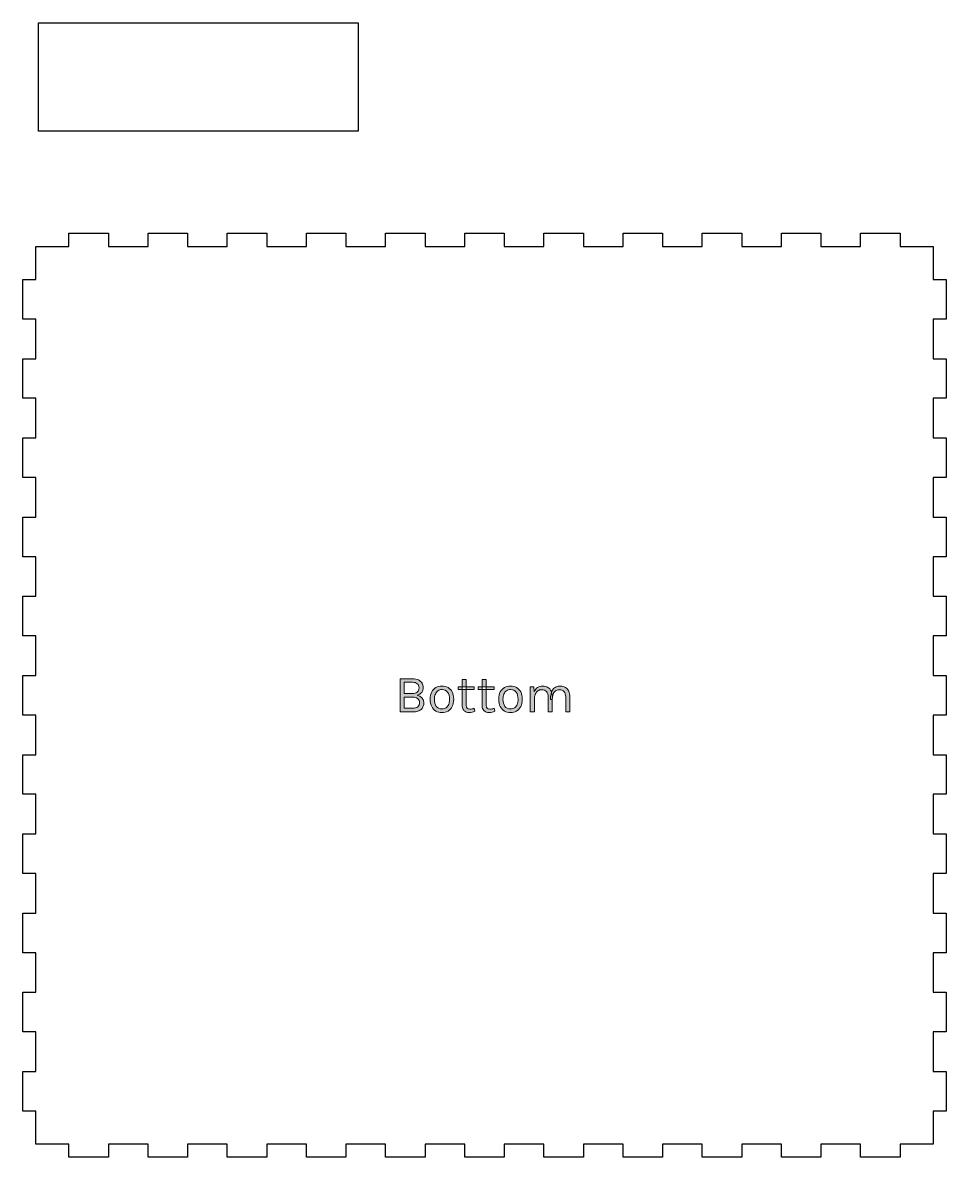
# Model space of a CAD drawing. Header units: centimetres. Extents: x -7.9 to 49.8, y -15.5 to 41.6.
# Drawn here: x 28.34 to 49.34, y 15.4 to 41.18 of the extents above; entities that cross this region are included whole.
import ezdxf

# ---------------------------------------------------------------- set-up
doc = ezdxf.new("R2010")
doc.units = ezdxf.units.CM
doc.header["$MEASUREMENT"] = 0
doc.layers.add('Layer 1', color=7, linetype='Continuous', lineweight=0)

# ---------------------------------------------------------------- blocks, each defined once
blk = doc.blocks.new('Block_10')
at = {"layer": 'Layer 1', "true_color": 0x000000, "transparency": 33554687}
h = blk.add_hatch(color=18, dxfattribs=at)
h.dxf.hatch_style = 2
edge = h.paths.add_edge_path()
edge.add_spline(control_points=[(39.972, 25.52), (39.972, 25.52), (39.878, 25.52), (39.878, 25.52), (39.878, 25.52), (39.878, 26.093), (39.878, 26.093), (39.878, 26.093), (39.959, 26.093), (39.959, 26.093), (39.959, 26.093), (39.97, 25.978), (39.97, 25.978), (39.988, 26.02), (40.013, 26.052), (40.046, 26.074), (40.078, 26.097), (40.117, 26.108), (40.163, 26.108), (40.163, 26.108), (40.163, 26.108), (40.163, 26.108), (40.208, 26.108), (40.247, 26.098), (40.279, 26.078), (40.311, 26.057), (40.336, 26.028), (40.353, 25.991), (40.37, 25.953), (40.379, 25.909), (40.379, 25.857), (40.379, 25.857), (40.379, 25.857), (40.379, 25.857), (40.379, 25.857), (40.379, 25.52), (40.379, 25.52), (40.379, 25.52), (40.286, 25.52), (40.286, 25.52), (40.286, 25.52), (40.286, 25.857), (40.286, 25.857), (40.286, 25.912), (40.273, 25.954), (40.247, 25.982), (40.221, 26.011), (40.185, 26.025), (40.14, 26.025), (40.14, 26.025), (40.14, 26.025), (40.14, 26.025), (40.106, 26.025), (40.076, 26.016), (40.051, 25.997), (40.025, 25.978), (40.006, 25.951), (39.992, 25.916), (39.979, 25.881), (39.972, 25.839), (39.972, 25.791), (39.972, 25.791), (39.972, 25.791), (39.972, 25.791), (39.972, 25.791), (39.972, 25.52), (39.972, 25.52)], knot_values=[0, 0, 0, 0, 1, 1, 1, 2, 2, 2, 3, 3, 3, 4, 4, 4, 5, 5, 5, 6, 6, 6, 7, 7, 7, 8, 8, 8, 9, 9, 9, 10, 10, 10, 11, 11, 11, 12, 12, 12, 13, 13, 13, 14, 14, 14, 15, 15, 15, 16, 16, 16, 17, 17, 17, 18, 18, 18, 19, 19, 19, 20, 20, 20, 21, 21, 21, 22, 22, 22, 22], degree=3, periodic=0)
edge = h.paths.add_edge_path()
edge.add_spline(control_points=[(40.778, 25.52), (40.778, 25.52), (40.685, 25.52), (40.685, 25.52), (40.685, 25.52), (40.685, 25.857), (40.685, 25.857), (40.685, 25.912), (40.672, 25.954), (40.646, 25.982), (40.619, 26.011), (40.584, 26.025), (40.54, 26.025), (40.54, 26.025), (40.54, 26.025), (40.54, 26.025), (40.488, 26.025), (40.448, 26.005), (40.42, 25.965), (40.393, 25.925), (40.379, 25.869), (40.379, 25.798), (40.379, 25.798), (40.379, 25.798), (40.379, 25.798), (40.379, 25.798), (40.336, 25.798), (40.336, 25.798), (40.336, 25.85), (40.341, 25.895), (40.351, 25.934), (40.361, 25.973), (40.376, 26.005), (40.396, 26.031), (40.415, 26.057), (40.439, 26.076), (40.467, 26.089), (40.495, 26.101), (40.527, 26.108), (40.562, 26.108), (40.562, 26.108), (40.562, 26.108), (40.562, 26.108), (40.608, 26.108), (40.646, 26.098), (40.679, 26.078), (40.711, 26.057), (40.735, 26.028), (40.753, 25.991), (40.77, 25.953), (40.778, 25.909), (40.778, 25.857), (40.778, 25.857), (40.778, 25.857), (40.778, 25.857), (40.778, 25.857), (40.778, 25.52), (40.778, 25.52)], knot_values=[0, 0, 0, 0, 1, 1, 1, 2, 2, 2, 3, 3, 3, 4, 4, 4, 5, 5, 5, 6, 6, 6, 7, 7, 7, 8, 8, 8, 9, 9, 9, 10, 10, 10, 11, 11, 11, 12, 12, 12, 13, 13, 13, 14, 14, 14, 15, 15, 15, 16, 16, 16, 17, 17, 17, 18, 18, 18, 19, 19, 19, 19], degree=3, periodic=0)
edge = h.paths.add_edge_path()
edge.add_spline(control_points=[(39.428, 25.587), (39.428, 25.587), (39.428, 25.587), (39.428, 25.587), (39.465, 25.587), (39.497, 25.596), (39.523, 25.614), (39.549, 25.632), (39.568, 25.657), (39.582, 25.69), (39.595, 25.722), (39.602, 25.761), (39.602, 25.807), (39.602, 25.807), (39.602, 25.807), (39.602, 25.807), (39.602, 25.875), (39.588, 25.929), (39.559, 25.968), (39.531, 26.008), (39.489, 26.027), (39.433, 26.027), (39.433, 26.027), (39.433, 26.027), (39.433, 26.027), (39.395, 26.027), (39.363, 26.019), (39.338, 26.001), (39.312, 25.983), (39.292, 25.958), (39.279, 25.925), (39.265, 25.892), (39.259, 25.852), (39.259, 25.807), (39.259, 25.807), (39.259, 25.807), (39.259, 25.807), (39.259, 25.739), (39.273, 25.686), (39.302, 25.646), (39.33, 25.607), (39.372, 25.587), (39.428, 25.587)], knot_values=[0, 0, 0, 0, 1, 1, 1, 2, 2, 2, 3, 3, 3, 4, 4, 4, 5, 5, 5, 6, 6, 6, 7, 7, 7, 8, 8, 8, 9, 9, 9, 10, 10, 10, 11, 11, 11, 12, 12, 12, 13, 13, 13, 14, 14, 14, 14], degree=3, periodic=0)
edge = h.paths.add_edge_path()
edge.add_spline(control_points=[(39.43, 25.505), (39.43, 25.505), (39.43, 25.505), (39.43, 25.505), (39.379, 25.505), (39.333, 25.517), (39.293, 25.54), (39.252, 25.562), (39.221, 25.596), (39.197, 25.641), (39.174, 25.686), (39.163, 25.741), (39.163, 25.807), (39.163, 25.807), (39.163, 25.807), (39.163, 25.807), (39.163, 25.873), (39.174, 25.928), (39.197, 25.973), (39.221, 26.017), (39.252, 26.051), (39.293, 26.074), (39.333, 26.096), (39.379, 26.108), (39.43, 26.108), (39.43, 26.108), (39.43, 26.108), (39.43, 26.108), (39.481, 26.108), (39.527, 26.096), (39.567, 26.074), (39.608, 26.051), (39.639, 26.017), (39.662, 25.973), (39.685, 25.928), (39.697, 25.873), (39.697, 25.807), (39.697, 25.807), (39.697, 25.807), (39.697, 25.807), (39.697, 25.741), (39.685, 25.686), (39.662, 25.641), (39.639, 25.596), (39.608, 25.562), (39.567, 25.54), (39.527, 25.517), (39.481, 25.505), (39.43, 25.505)], knot_values=[0, 0, 0, 0, 1, 1, 1, 2, 2, 2, 3, 3, 3, 4, 4, 4, 5, 5, 5, 6, 6, 6, 7, 7, 7, 8, 8, 8, 9, 9, 9, 10, 10, 10, 11, 11, 11, 12, 12, 12, 13, 13, 13, 14, 14, 14, 15, 15, 15, 16, 16, 16, 16], degree=3, periodic=0)
edge = h.paths.add_edge_path()
edge.add_spline(control_points=[(39.057, 26.029), (39.057, 26.029), (38.691, 26.029), (38.691, 26.029), (38.691, 26.029), (38.691, 26.093), (38.691, 26.093), (38.691, 26.093), (39.057, 26.093), (39.057, 26.093), (39.057, 26.093), (39.057, 26.029), (39.057, 26.029)], knot_values=[0, 0, 0, 0, 1, 1, 1, 2, 2, 2, 3, 3, 3, 4, 4, 4, 4], degree=3, periodic=0)
edge = h.paths.add_edge_path()
edge.add_spline(control_points=[(38.948, 25.505), (38.948, 25.505), (38.948, 25.505), (38.948, 25.505), (38.917, 25.505), (38.889, 25.511), (38.864, 25.523), (38.839, 25.535), (38.819, 25.553), (38.805, 25.577), (38.791, 25.601), (38.783, 25.631), (38.783, 25.667), (38.783, 25.667), (38.783, 25.667), (38.783, 25.667), (38.783, 25.667), (38.783, 26.253), (38.783, 26.253), (38.783, 26.253), (38.876, 26.253), (38.876, 26.253), (38.876, 26.253), (38.876, 25.67), (38.876, 25.67), (38.876, 25.611), (38.903, 25.581), (38.959, 25.581), (38.959, 25.581), (38.959, 25.581), (38.959, 25.581), (38.975, 25.581), (38.991, 25.583), (39.006, 25.586), (39.022, 25.59), (39.039, 25.595), (39.058, 25.603), (39.058, 25.603), (39.058, 25.603), (39.058, 25.603), (39.058, 25.603), (39.071, 25.535), (39.071, 25.535), (39.051, 25.527), (39.031, 25.519), (39.011, 25.514), (38.99, 25.508), (38.969, 25.505), (38.948, 25.505)], knot_values=[0, 0, 0, 0, 1, 1, 1, 2, 2, 2, 3, 3, 3, 4, 4, 4, 5, 5, 5, 6, 6, 6, 7, 7, 7, 8, 8, 8, 9, 9, 9, 10, 10, 10, 11, 11, 11, 12, 12, 12, 13, 13, 13, 14, 14, 14, 15, 15, 15, 16, 16, 16, 16], degree=3, periodic=0)
edge = h.paths.add_edge_path()
edge.add_spline(control_points=[(38.606, 26.029), (38.606, 26.029), (38.24, 26.029), (38.24, 26.029), (38.24, 26.029), (38.24, 26.093), (38.24, 26.093), (38.24, 26.093), (38.606, 26.093), (38.606, 26.093), (38.606, 26.093), (38.606, 26.029), (38.606, 26.029)], knot_values=[0, 0, 0, 0, 1, 1, 1, 2, 2, 2, 3, 3, 3, 4, 4, 4, 4], degree=3, periodic=0)
edge = h.paths.add_edge_path()
edge.add_spline(control_points=[(38.497, 25.505), (38.497, 25.505), (38.497, 25.505), (38.497, 25.505), (38.465, 25.505), (38.437, 25.511), (38.413, 25.523), (38.388, 25.535), (38.368, 25.553), (38.354, 25.577), (38.339, 25.601), (38.332, 25.631), (38.332, 25.667), (38.332, 25.667), (38.332, 25.667), (38.332, 25.667), (38.332, 25.667), (38.332, 26.253), (38.332, 26.253), (38.332, 26.253), (38.425, 26.253), (38.425, 26.253), (38.425, 26.253), (38.425, 25.67), (38.425, 25.67), (38.425, 25.611), (38.452, 25.581), (38.507, 25.581), (38.507, 25.581), (38.507, 25.581), (38.507, 25.581), (38.524, 25.581), (38.54, 25.583), (38.555, 25.586), (38.571, 25.59), (38.588, 25.595), (38.607, 25.603), (38.607, 25.603), (38.607, 25.603), (38.607, 25.603), (38.607, 25.603), (38.62, 25.535), (38.62, 25.535), (38.6, 25.527), (38.58, 25.519), (38.559, 25.514), (38.539, 25.508), (38.518, 25.505), (38.497, 25.505)], knot_values=[0, 0, 0, 0, 1, 1, 1, 2, 2, 2, 3, 3, 3, 4, 4, 4, 5, 5, 5, 6, 6, 6, 7, 7, 7, 8, 8, 8, 9, 9, 9, 10, 10, 10, 11, 11, 11, 12, 12, 12, 13, 13, 13, 14, 14, 14, 15, 15, 15, 16, 16, 16, 16], degree=3, periodic=0)
edge = h.paths.add_edge_path()
edge.add_spline(control_points=[(37.87, 25.587), (37.87, 25.587), (37.87, 25.587), (37.87, 25.587), (37.907, 25.587), (37.938, 25.596), (37.964, 25.614), (37.99, 25.632), (38.01, 25.657), (38.024, 25.69), (38.037, 25.722), (38.044, 25.761), (38.044, 25.807), (38.044, 25.807), (38.044, 25.807), (38.044, 25.807), (38.044, 25.875), (38.029, 25.929), (38.001, 25.968), (37.973, 26.008), (37.93, 26.027), (37.874, 26.027), (37.874, 26.027), (37.874, 26.027), (37.874, 26.027), (37.837, 26.027), (37.805, 26.019), (37.779, 26.001), (37.754, 25.983), (37.734, 25.958), (37.721, 25.925), (37.707, 25.892), (37.7, 25.852), (37.7, 25.807), (37.7, 25.807), (37.7, 25.807), (37.7, 25.807), (37.7, 25.739), (37.715, 25.686), (37.743, 25.646), (37.772, 25.607), (37.814, 25.587), (37.87, 25.587)], knot_values=[0, 0, 0, 0, 1, 1, 1, 2, 2, 2, 3, 3, 3, 4, 4, 4, 5, 5, 5, 6, 6, 6, 7, 7, 7, 8, 8, 8, 9, 9, 9, 10, 10, 10, 11, 11, 11, 12, 12, 12, 13, 13, 13, 14, 14, 14, 14], degree=3, periodic=0)
edge = h.paths.add_edge_path()
edge.add_spline(control_points=[(37.872, 25.505), (37.872, 25.505), (37.872, 25.505), (37.872, 25.505), (37.82, 25.505), (37.775, 25.517), (37.734, 25.54), (37.694, 25.562), (37.662, 25.596), (37.639, 25.641), (37.616, 25.686), (37.604, 25.741), (37.604, 25.807), (37.604, 25.807), (37.604, 25.807), (37.604, 25.807), (37.604, 25.873), (37.616, 25.928), (37.639, 25.973), (37.662, 26.017), (37.694, 26.051), (37.734, 26.074), (37.775, 26.096), (37.82, 26.108), (37.872, 26.108), (37.872, 26.108), (37.872, 26.108), (37.872, 26.108), (37.923, 26.108), (37.969, 26.096), (38.009, 26.074), (38.049, 26.051), (38.081, 26.017), (38.104, 25.973), (38.127, 25.928), (38.138, 25.873), (38.138, 25.807), (38.138, 25.807), (38.138, 25.807), (38.138, 25.807), (38.138, 25.741), (38.127, 25.686), (38.104, 25.641), (38.081, 25.596), (38.049, 25.562), (38.009, 25.54), (37.969, 25.517), (37.923, 25.505), (37.872, 25.505)], knot_values=[0, 0, 0, 0, 1, 1, 1, 2, 2, 2, 3, 3, 3, 4, 4, 4, 5, 5, 5, 6, 6, 6, 7, 7, 7, 8, 8, 8, 9, 9, 9, 10, 10, 10, 11, 11, 11, 12, 12, 12, 13, 13, 13, 14, 14, 14, 15, 15, 15, 16, 16, 16, 16], degree=3, periodic=0)
edge = h.paths.add_edge_path()
edge.add_spline(control_points=[(37.198, 26.193), (37.198, 26.193), (37.012, 26.193), (37.012, 26.193), (37.012, 26.193), (37.012, 25.936), (37.012, 25.936), (37.012, 25.936), (37.197, 25.936), (37.197, 25.936), (37.244, 25.936), (37.281, 25.948), (37.309, 25.971), (37.337, 25.994), (37.351, 26.026), (37.351, 26.068), (37.351, 26.068), (37.351, 26.068), (37.351, 26.068), (37.351, 26.107), (37.337, 26.138), (37.31, 26.16), (37.283, 26.182), (37.246, 26.193), (37.198, 26.193), (37.198, 26.193), (37.198, 26.193), (37.198, 26.193)], knot_values=[0, 0, 0, 0, 1, 1, 1, 2, 2, 2, 3, 3, 3, 4, 4, 4, 5, 5, 5, 6, 6, 6, 7, 7, 7, 8, 8, 8, 9, 9, 9, 9], degree=3, periodic=0)
edge = h.paths.add_edge_path()
edge.add_spline(control_points=[(37.012, 25.856), (37.012, 25.856), (37.012, 25.601), (37.012, 25.601), (37.012, 25.601), (37.199, 25.601), (37.199, 25.601), (37.257, 25.601), (37.298, 25.613), (37.323, 25.637), (37.348, 25.661), (37.36, 25.692), (37.36, 25.73), (37.36, 25.73), (37.36, 25.73), (37.36, 25.73), (37.36, 25.768), (37.347, 25.798), (37.319, 25.821), (37.292, 25.844), (37.252, 25.856), (37.199, 25.856), (37.199, 25.856), (37.199, 25.856), (37.199, 25.856), (37.199, 25.856), (37.012, 25.856), (37.012, 25.856)], knot_values=[0, 0, 0, 0, 1, 1, 1, 2, 2, 2, 3, 3, 3, 4, 4, 4, 5, 5, 5, 6, 6, 6, 7, 7, 7, 8, 8, 8, 9, 9, 9, 9], degree=3, periodic=0)
edge = h.paths.add_edge_path()
edge.add_spline(control_points=[(37.201, 25.52), (37.201, 25.52), (36.919, 25.52), (36.919, 25.52), (36.919, 25.52), (36.919, 26.273), (36.919, 26.273), (36.919, 26.273), (37.201, 26.273), (37.201, 26.273), (37.256, 26.273), (37.302, 26.264), (37.338, 26.246), (37.374, 26.228), (37.402, 26.204), (37.42, 26.174), (37.438, 26.144), (37.447, 26.112), (37.447, 26.077), (37.447, 26.077), (37.447, 26.077), (37.447, 26.077), (37.447, 26.033), (37.435, 25.996), (37.411, 25.964), (37.387, 25.932), (37.351, 25.911), (37.304, 25.899), (37.304, 25.899), (37.304, 25.899), (37.304, 25.899), (37.335, 25.894), (37.362, 25.883), (37.385, 25.866), (37.409, 25.849), (37.427, 25.829), (37.44, 25.804), (37.453, 25.779), (37.46, 25.753), (37.46, 25.725), (37.46, 25.725), (37.46, 25.725), (37.46, 25.725), (37.46, 25.699), (37.456, 25.674), (37.447, 25.65), (37.438, 25.626), (37.424, 25.604), (37.404, 25.584), (37.384, 25.564), (37.357, 25.549), (37.324, 25.537), (37.291, 25.526), (37.25, 25.52), (37.201, 25.52), (37.201, 25.52), (37.201, 25.52), (37.201, 25.52)], knot_values=[0, 0, 0, 0, 1, 1, 1, 2, 2, 2, 3, 3, 3, 4, 4, 4, 5, 5, 5, 6, 6, 6, 7, 7, 7, 8, 8, 8, 9, 9, 9, 10, 10, 10, 11, 11, 11, 12, 12, 12, 13, 13, 13, 14, 14, 14, 15, 15, 15, 16, 16, 16, 17, 17, 17, 18, 18, 18, 19, 19, 19, 19], degree=3, periodic=0)
at = {"layer": 'Layer 1', "color": 1, "lineweight": 25, "true_color": 0xff0000}
blk.add_open_spline([(48.289, 36.397), (48.289, 36.397), (47.389, 36.397), (47.389, 36.397), (47.389, 36.397), (47.389, 36.097), (47.389, 36.097), (47.389, 36.097), (46.489, 36.097), (46.489, 36.097), (46.489, 36.097), (46.489, 36.397), (46.489, 36.397), (46.489, 36.397), (45.589, 36.397), (45.589, 36.397), (45.589, 36.397), (45.589, 36.097), (45.589, 36.097), (45.589, 36.097), (44.689, 36.097), (44.689, 36.097), (44.689, 36.097), (44.689, 36.397), (44.689, 36.397), (44.689, 36.397), (43.789, 36.397), (43.789, 36.397), (43.789, 36.397), (43.789, 36.097), (43.789, 36.097), (43.789, 36.097), (42.889, 36.097), (42.889, 36.097), (42.889, 36.097), (42.889, 36.397), (42.889, 36.397), (42.889, 36.397), (41.989, 36.397), (41.989, 36.397), (41.989, 36.397), (41.989, 36.097), (41.989, 36.097), (41.989, 36.097), (41.089, 36.097), (41.089, 36.097), (41.089, 36.097), (41.089, 36.397), (41.089, 36.397), (41.089, 36.397), (40.189, 36.397), (40.189, 36.397), (40.189, 36.397), (40.189, 36.097), (40.189, 36.097), (40.189, 36.097), (39.289, 36.097), (39.289, 36.097), (39.289, 36.097), (39.289, 36.397), (39.289, 36.397), (39.289, 36.397), (38.389, 36.397), (38.389, 36.397), (38.389, 36.397), (38.389, 36.097), (38.389, 36.097), (38.389, 36.097), (37.489, 36.097), (37.489, 36.097), (37.489, 36.097), (37.489, 36.397), (37.489, 36.397), (37.489, 36.397), (36.589, 36.397), (36.589, 36.397), (36.589, 36.397), (36.589, 36.097), (36.589, 36.097), (36.589, 36.097), (35.689, 36.097), (35.689, 36.097), (35.689, 36.097), (35.689, 36.397), (35.689, 36.397), (35.689, 36.397), (34.789, 36.397), (34.789, 36.397), (34.789, 36.397), (34.789, 36.097), (34.789, 36.097), (34.789, 36.097), (33.889, 36.097), (33.889, 36.097), (33.889, 36.097), (33.889, 36.397), (33.889, 36.397), (33.889, 36.397), (32.989, 36.397), (32.989, 36.397), (32.989, 36.397), (32.989, 36.097), (32.989, 36.097), (32.989, 36.097), (32.089, 36.097), (32.089, 36.097), (32.089, 36.097), (32.089, 36.397), (32.089, 36.397), (32.089, 36.397), (31.189, 36.397), (31.189, 36.397), (31.189, 36.397), (31.189, 36.097), (31.189, 36.097), (31.189, 36.097), (30.289, 36.097), (30.289, 36.097), (30.289, 36.097), (30.289, 36.397), (30.289, 36.397), (30.289, 36.397), (29.389, 36.397), (29.389, 36.397), (29.389, 36.397), (29.389, 36.097), (29.389, 36.097), (29.389, 36.097), (28.639, 36.097), (28.639, 36.097), (28.639, 36.097), (28.639, 35.347), (28.639, 35.347), (28.639, 35.347), (28.339, 35.347), (28.339, 35.347), (28.339, 35.347), (28.339, 34.447), (28.339, 34.447), (28.339, 34.447), (28.639, 34.447), (28.639, 34.447), (28.639, 34.447), (28.639, 33.547), (28.639, 33.547), (28.639, 33.547), (28.339, 33.547), (28.339, 33.547), (28.339, 33.547), (28.339, 32.647), (28.339, 32.647), (28.339, 32.647), (28.639, 32.647), (28.639, 32.647), (28.639, 32.647), (28.639, 31.747), (28.639, 31.747), (28.639, 31.747), (28.339, 31.747), (28.339, 31.747), (28.339, 31.747), (28.339, 30.847), (28.339, 30.847), (28.339, 30.847), (28.639, 30.847), (28.639, 30.847), (28.639, 30.847), (28.639, 29.947), (28.639, 29.947), (28.639, 29.947), (28.339, 29.947), (28.339, 29.947), (28.339, 29.947), (28.339, 29.047), (28.339, 29.047), (28.339, 29.047), (28.639, 29.047), (28.639, 29.047), (28.639, 29.047), (28.639, 28.147), (28.639, 28.147), (28.639, 28.147), (28.339, 28.147), (28.339, 28.147), (28.339, 28.147), (28.339, 27.247), (28.339, 27.247), (28.339, 27.247), (28.639, 27.247), (28.639, 27.247), (28.639, 27.247), (28.639, 26.347), (28.639, 26.347), (28.639, 26.347), (28.339, 26.347), (28.339, 26.347), (28.339, 26.347), (28.339, 25.447), (28.339, 25.447), (28.339, 25.447), (28.639, 25.447), (28.639, 25.447), (28.639, 25.447), (28.639, 24.547), (28.639, 24.547), (28.639, 24.547), (28.339, 24.547), (28.339, 24.547), (28.339, 24.547), (28.339, 23.647), (28.339, 23.647), (28.339, 23.647), (28.639, 23.647), (28.639, 23.647), (28.639, 23.647), (28.639, 22.747), (28.639, 22.747), (28.639, 22.747), (28.339, 22.747), (28.339, 22.747), (28.339, 22.747), (28.339, 21.847), (28.339, 21.847), (28.339, 21.847), (28.639, 21.847), (28.639, 21.847), (28.639, 21.847), (28.639, 20.947), (28.639, 20.947), (28.639, 20.947), (28.339, 20.947), (28.339, 20.947), (28.339, 20.947), (28.339, 20.047), (28.339, 20.047), (28.339, 20.047), (28.639, 20.047), (28.639, 20.047), (28.639, 20.047), (28.639, 19.147), (28.639, 19.147), (28.639, 19.147), (28.339, 19.147), (28.339, 19.147), (28.339, 19.147), (28.339, 18.247), (28.339, 18.247), (28.339, 18.247), (28.639, 18.247), (28.639, 18.247), (28.639, 18.247), (28.639, 17.347), (28.639, 17.347), (28.639, 17.347), (28.339, 17.347), (28.339, 17.347), (28.339, 17.347), (28.339, 16.447), (28.339, 16.447), (28.339, 16.447), (28.639, 16.447), (28.639, 16.447), (28.639, 16.447), (28.639, 15.697), (28.639, 15.697), (28.639, 15.697), (29.389, 15.697), (29.389, 15.697), (29.389, 15.697), (29.389, 15.397), (29.389, 15.397), (29.389, 15.397), (30.289, 15.397), (30.289, 15.397), (30.289, 15.397), (30.289, 15.697), (30.289, 15.697), (30.289, 15.697), (31.189, 15.697), (31.189, 15.697), (31.189, 15.697), (31.189, 15.397), (31.189, 15.397), (31.189, 15.397), (32.089, 15.397), (32.089, 15.397), (32.089, 15.397), (32.089, 15.697), (32.089, 15.697), (32.089, 15.697), (32.989, 15.697), (32.989, 15.697), (32.989, 15.697), (32.989, 15.397), (32.989, 15.397), (32.989, 15.397), (33.889, 15.397), (33.889, 15.397), (33.889, 15.397), (33.889, 15.697), (33.889, 15.697), (33.889, 15.697), (34.789, 15.697), (34.789, 15.697), (34.789, 15.697), (34.789, 15.397), (34.789, 15.397), (34.789, 15.397), (35.689, 15.397), (35.689, 15.397), (35.689, 15.397), (35.689, 15.697), (35.689, 15.697), (35.689, 15.697), (36.589, 15.697), (36.589, 15.697), (36.589, 15.697), (36.589, 15.397), (36.589, 15.397), (36.589, 15.397), (37.489, 15.397), (37.489, 15.397), (37.489, 15.397), (37.489, 15.697), (37.489, 15.697), (37.489, 15.697), (38.389, 15.697), (38.389, 15.697), (38.389, 15.697), (38.389, 15.397), (38.389, 15.397), (38.389, 15.397), (39.289, 15.397), (39.289, 15.397), (39.289, 15.397), (39.289, 15.697), (39.289, 15.697), (39.289, 15.697), (40.189, 15.697), (40.189, 15.697), (40.189, 15.697), (40.189, 15.397), (40.189, 15.397), (40.189, 15.397), (41.089, 15.397), (41.089, 15.397), (41.089, 15.397), (41.089, 15.697), (41.089, 15.697), (41.089, 15.697), (41.989, 15.697), (41.989, 15.697), (41.989, 15.697), (41.989, 15.397), (41.989, 15.397), (41.989, 15.397), (42.889, 15.397), (42.889, 15.397), (42.889, 15.397), (42.889, 15.697), (42.889, 15.697), (42.889, 15.697), (43.789, 15.697), (43.789, 15.697), (43.789, 15.697), (43.789, 15.397), (43.789, 15.397), (43.789, 15.397), (44.689, 15.397), (44.689, 15.397), (44.689, 15.397), (44.689, 15.697), (44.689, 15.697), (44.689, 15.697), (45.589, 15.697), (45.589, 15.697), (45.589, 15.697), (45.589, 15.397), (45.589, 15.397), (45.589, 15.397), (46.489, 15.397), (46.489, 15.397), (46.489, 15.397), (46.489, 15.697), (46.489, 15.697), (46.489, 15.697), (47.389, 15.697), (47.389, 15.697), (47.389, 15.697), (47.389, 15.397), (47.389, 15.397), (47.389, 15.397), (48.289, 15.397), (48.289, 15.397), (48.289, 15.397), (48.289, 15.697), (48.289, 15.697), (48.289, 15.697), (49.039, 15.697), (49.039, 15.697), (49.039, 15.697), (49.039, 16.447), (49.039, 16.447), (49.039, 16.447), (49.339, 16.447), (49.339, 16.447), (49.339, 16.447), (49.339, 17.347), (49.339, 17.347), (49.339, 17.347), (49.039, 17.347), (49.039, 17.347), (49.039, 17.347), (49.039, 18.247), (49.039, 18.247), (49.039, 18.247), (49.339, 18.247), (49.339, 18.247), (49.339, 18.247), (49.339, 19.147), (49.339, 19.147), (49.339, 19.147), (49.039, 19.147), (49.039, 19.147), (49.039, 19.147), (49.039, 20.047), (49.039, 20.047), (49.039, 20.047), (49.339, 20.047), (49.339, 20.047), (49.339, 20.047), (49.339, 20.947), (49.339, 20.947), (49.339, 20.947), (49.039, 20.947), (49.039, 20.947), (49.039, 20.947), (49.039, 21.847), (49.039, 21.847), (49.039, 21.847), (49.339, 21.847), (49.339, 21.847), (49.339, 21.847), (49.339, 22.747), (49.339, 22.747), (49.339, 22.747), (49.039, 22.747), (49.039, 22.747), (49.039, 22.747), (49.039, 23.647), (49.039, 23.647), (49.039, 23.647), (49.339, 23.647), (49.339, 23.647), (49.339, 23.647), (49.339, 24.547), (49.339, 24.547), (49.339, 24.547), (49.039, 24.547), (49.039, 24.547), (49.039, 24.547), (49.039, 25.447), (49.039, 25.447), (49.039, 25.447), (49.339, 25.447), (49.339, 25.447), (49.339, 25.447), (49.339, 26.347), (49.339, 26.347), (49.339, 26.347), (49.039, 26.347), (49.039, 26.347), (49.039, 26.347), (49.039, 27.247), (49.039, 27.247), (49.039, 27.247), (49.339, 27.247), (49.339, 27.247), (49.339, 27.247), (49.339, 28.147), (49.339, 28.147), (49.339, 28.147), (49.039, 28.147), (49.039, 28.147), (49.039, 28.147), (49.039, 29.047), (49.039, 29.047), (49.039, 29.047), (49.339, 29.047), (49.339, 29.047), (49.339, 29.047), (49.339, 29.947), (49.339, 29.947), (49.339, 29.947), (49.039, 29.947), (49.039, 29.947), (49.039, 29.947), (49.039, 30.847), (49.039, 30.847), (49.039, 30.847), (49.339, 30.847), (49.339, 30.847), (49.339, 30.847), (49.339, 31.747), (49.339, 31.747), (49.339, 31.747), (49.039, 31.747), (49.039, 31.747), (49.039, 31.747), (49.039, 32.647), (49.039, 32.647), (49.039, 32.647), (49.339, 32.647), (49.339, 32.647), (49.339, 32.647), (49.339, 33.547), (49.339, 33.547), (49.339, 33.547), (49.039, 33.547), (49.039, 33.547), (49.039, 33.547), (49.039, 34.447), (49.039, 34.447), (49.039, 34.447), (49.339, 34.447), (49.339, 34.447), (49.339, 34.447), (49.339, 35.347), (49.339, 35.347), (49.339, 35.347), (49.039, 35.347), (49.039, 35.347), (49.039, 35.347), (49.039, 36.097), (49.039, 36.097), (49.039, 36.097), (48.289, 36.097), (48.289, 36.097), (48.289, 36.097), (48.289, 36.397), (48.289, 36.397)], degree=3, knots=[0, 0, 0, 0, 1, 1, 1, 2, 2, 2, 3, 3, 3, 4, 4, 4, 5, 5, 5, 6, 6, 6, 7, 7, 7, 8, 8, 8, 9, 9, 9, 10, 10, 10, 11, 11, 11, 12, 12, 12, 13, 13, 13, 14, 14, 14, 15, 15, 15, 16, 16, 16, 17, 17, 17, 18, 18, 18, 19, 19, 19, 20, 20, 20, 21, 21, 21, 22, 22, 22, 23, 23, 23, 24, 24, 24, 25, 25, 25, 26, 26, 26, 27, 27, 27, 28, 28, 28, 29, 29, 29, 30, 30, 30, 31, 31, 31, 32, 32, 32, 33, 33, 33, 34, 34, 34, 35, 35, 35, 36, 36, 36, 37, 37, 37, 38, 38, 38, 39, 39, 39, 40, 40, 40, 41, 41, 41, 42, 42, 42, 43, 43, 43, 44, 44, 44, 45, 45, 45, 46, 46, 46, 47, 47, 47, 48, 48, 48, 49, 49, 49, 50, 50, 50, 51, 51, 51, 52, 52, 52, 53, 53, 53, 54, 54, 54, 55, 55, 55, 56, 56, 56, 57, 57, 57, 58, 58, 58, 59, 59, 59, 60, 60, 60, 61, 61, 61, 62, 62, 62, 63, 63, 63, 64, 64, 64, 65, 65, 65, 66, 66, 66, 67, 67, 67, 68, 68, 68, 69, 69, 69, 70, 70, 70, 71, 71, 71, 72, 72, 72, 73, 73, 73, 74, 74, 74, 75, 75, 75, 76, 76, 76, 77, 77, 77, 78, 78, 78, 79, 79, 79, 80, 80, 80, 81, 81, 81, 82, 82, 82, 83, 83, 83, 84, 84, 84, 85, 85, 85, 86, 86, 86, 87, 87, 87, 88, 88, 88, 89, 89, 89, 90, 90, 90, 91, 91, 91, 92, 92, 92, 93, 93, 93, 94, 94, 94, 95, 95, 95, 96, 96, 96, 97, 97, 97, 98, 98, 98, 99, 99, 99, 100, 100, 100, 101, 101, 101, 102, 102, 102, 103, 103, 103, 104, 104, 104, 105, 105, 105, 106, 106, 106, 107, 107, 107, 108, 108, 108, 109, 109, 109, 110, 110, 110, 111, 111, 111, 112, 112, 112, 113, 113, 113, 114, 114, 114, 115, 115, 115, 116, 116, 116, 117, 117, 117, 118, 118, 118, 119, 119, 119, 120, 120, 120, 121, 121, 121, 122, 122, 122, 123, 123, 123, 124, 124, 124, 125, 125, 125, 126, 126, 126, 127, 127, 127, 128, 128, 128, 129, 129, 129, 130, 130, 130, 131, 131, 131, 132, 132, 132, 133, 133, 133, 134, 134, 134, 135, 135, 135, 136, 136, 136, 137, 137, 137, 138, 138, 138, 139, 139, 139, 140, 140, 140, 141, 141, 141, 142, 142, 142, 143, 143, 143, 144, 144, 144, 145, 145, 145, 146, 146, 146, 147, 147, 147, 148, 148, 148, 149, 149, 149, 150, 150, 150, 151, 151, 151, 152, 152, 152, 153, 153, 153, 154, 154, 154, 155, 155, 155, 156, 156, 156, 157, 157, 157, 158, 158, 158, 159, 159, 159, 160, 160, 160, 161, 161, 161, 162, 162, 162, 163, 163, 163, 164, 164, 164, 165, 165, 165, 166, 166, 166, 167, 167, 167, 168, 168, 168, 169, 169, 169, 170, 170, 170, 171, 171, 171, 172, 172, 172, 173, 173, 173, 174, 174, 174, 175, 175, 175, 176, 176, 176, 177, 177, 177, 178, 178, 178, 179, 179, 179, 180, 180, 180, 180], dxfattribs=at)
at = {"layer": 'Layer 1'}
for points, knots in [([(37.201, 25.52), (37.201, 25.52), (36.919, 25.52), (36.919, 25.52), (36.919, 25.52), (36.919, 26.273), (36.919, 26.273), (36.919, 26.273), (37.201, 26.273), (37.201, 26.273), (37.256, 26.273), (37.302, 26.264), (37.338, 26.246), (37.374, 26.228), (37.402, 26.204), (37.42, 26.174), (37.438, 26.144), (37.447, 26.112), (37.447, 26.077), (37.447, 26.077), (37.447, 26.077), (37.447, 26.077), (37.447, 26.033), (37.435, 25.996), (37.411, 25.964), (37.387, 25.932), (37.351, 25.911), (37.304, 25.899), (37.304, 25.899), (37.304, 25.899), (37.304, 25.899), (37.335, 25.894), (37.362, 25.883), (37.385, 25.866), (37.409, 25.849), (37.427, 25.829), (37.44, 25.804), (37.453, 25.779), (37.46, 25.753), (37.46, 25.725), (37.46, 25.725), (37.46, 25.725), (37.46, 25.725), (37.46, 25.699), (37.456, 25.674), (37.447, 25.65), (37.438, 25.626), (37.424, 25.604), (37.404, 25.584), (37.384, 25.564), (37.357, 25.549), (37.324, 25.537), (37.291, 25.526), (37.25, 25.52), (37.201, 25.52), (37.201, 25.52), (37.201, 25.52), (37.201, 25.52)], [0, 0, 0, 0, 1, 1, 1, 2, 2, 2, 3, 3, 3, 4, 4, 4, 5, 5, 5, 6, 6, 6, 7, 7, 7, 8, 8, 8, 9, 9, 9, 10, 10, 10, 11, 11, 11, 12, 12, 12, 13, 13, 13, 14, 14, 14, 15, 15, 15, 16, 16, 16, 17, 17, 17, 18, 18, 18, 19, 19, 19, 19]), ([(37.198, 26.193), (37.198, 26.193), (37.012, 26.193), (37.012, 26.193), (37.012, 26.193), (37.012, 25.936), (37.012, 25.936), (37.012, 25.936), (37.197, 25.936), (37.197, 25.936), (37.244, 25.936), (37.281, 25.948), (37.309, 25.971), (37.337, 25.994), (37.351, 26.026), (37.351, 26.068), (37.351, 26.068), (37.351, 26.068), (37.351, 26.068), (37.351, 26.107), (37.337, 26.138), (37.31, 26.16), (37.283, 26.182), (37.246, 26.193), (37.198, 26.193), (37.198, 26.193), (37.198, 26.193), (37.198, 26.193)], [0, 0, 0, 0, 1, 1, 1, 2, 2, 2, 3, 3, 3, 4, 4, 4, 5, 5, 5, 6, 6, 6, 7, 7, 7, 8, 8, 8, 9, 9, 9, 9]), ([(37.872, 25.505), (37.872, 25.505), (37.872, 25.505), (37.872, 25.505), (37.82, 25.505), (37.775, 25.517), (37.734, 25.54), (37.694, 25.562), (37.662, 25.596), (37.639, 25.641), (37.616, 25.686), (37.604, 25.741), (37.604, 25.807), (37.604, 25.807), (37.604, 25.807), (37.604, 25.807), (37.604, 25.873), (37.616, 25.928), (37.639, 25.973), (37.662, 26.017), (37.694, 26.051), (37.734, 26.074), (37.775, 26.096), (37.82, 26.108), (37.872, 26.108), (37.872, 26.108), (37.872, 26.108), (37.872, 26.108), (37.923, 26.108), (37.969, 26.096), (38.009, 26.074), (38.049, 26.051), (38.081, 26.017), (38.104, 25.973), (38.127, 25.928), (38.138, 25.873), (38.138, 25.807), (38.138, 25.807), (38.138, 25.807), (38.138, 25.807), (38.138, 25.741), (38.127, 25.686), (38.104, 25.641), (38.081, 25.596), (38.049, 25.562), (38.009, 25.54), (37.969, 25.517), (37.923, 25.505), (37.872, 25.505)], [0, 0, 0, 0, 1, 1, 1, 2, 2, 2, 3, 3, 3, 4, 4, 4, 5, 5, 5, 6, 6, 6, 7, 7, 7, 8, 8, 8, 9, 9, 9, 10, 10, 10, 11, 11, 11, 12, 12, 12, 13, 13, 13, 14, 14, 14, 15, 15, 15, 16, 16, 16, 16]), ([(38.606, 26.029), (38.606, 26.029), (38.24, 26.029), (38.24, 26.029), (38.24, 26.029), (38.24, 26.093), (38.24, 26.093), (38.24, 26.093), (38.606, 26.093), (38.606, 26.093), (38.606, 26.093), (38.606, 26.029), (38.606, 26.029)], [0, 0, 0, 0, 1, 1, 1, 2, 2, 2, 3, 3, 3, 4, 4, 4, 4]), ([(38.497, 25.505), (38.497, 25.505), (38.497, 25.505), (38.497, 25.505), (38.465, 25.505), (38.437, 25.511), (38.413, 25.523), (38.388, 25.535), (38.368, 25.553), (38.354, 25.577), (38.339, 25.601), (38.332, 25.631), (38.332, 25.667), (38.332, 25.667), (38.332, 25.667), (38.332, 25.667), (38.332, 25.667), (38.332, 26.253), (38.332, 26.253), (38.332, 26.253), (38.425, 26.253), (38.425, 26.253), (38.425, 26.253), (38.425, 25.67), (38.425, 25.67), (38.425, 25.611), (38.452, 25.581), (38.507, 25.581), (38.507, 25.581), (38.507, 25.581), (38.507, 25.581), (38.524, 25.581), (38.54, 25.583), (38.555, 25.586), (38.571, 25.59), (38.588, 25.595), (38.607, 25.603), (38.607, 25.603), (38.607, 25.603), (38.607, 25.603), (38.607, 25.603), (38.62, 25.535), (38.62, 25.535), (38.6, 25.527), (38.58, 25.519), (38.559, 25.514), (38.539, 25.508), (38.518, 25.505), (38.497, 25.505)], [0, 0, 0, 0, 1, 1, 1, 2, 2, 2, 3, 3, 3, 4, 4, 4, 5, 5, 5, 6, 6, 6, 7, 7, 7, 8, 8, 8, 9, 9, 9, 10, 10, 10, 11, 11, 11, 12, 12, 12, 13, 13, 13, 14, 14, 14, 15, 15, 15, 16, 16, 16, 16]), ([(39.057, 26.029), (39.057, 26.029), (38.691, 26.029), (38.691, 26.029), (38.691, 26.029), (38.691, 26.093), (38.691, 26.093), (38.691, 26.093), (39.057, 26.093), (39.057, 26.093), (39.057, 26.093), (39.057, 26.029), (39.057, 26.029)], [0, 0, 0, 0, 1, 1, 1, 2, 2, 2, 3, 3, 3, 4, 4, 4, 4]), ([(38.948, 25.505), (38.948, 25.505), (38.948, 25.505), (38.948, 25.505), (38.917, 25.505), (38.889, 25.511), (38.864, 25.523), (38.839, 25.535), (38.819, 25.553), (38.805, 25.577), (38.791, 25.601), (38.783, 25.631), (38.783, 25.667), (38.783, 25.667), (38.783, 25.667), (38.783, 25.667), (38.783, 25.667), (38.783, 26.253), (38.783, 26.253), (38.783, 26.253), (38.876, 26.253), (38.876, 26.253), (38.876, 26.253), (38.876, 25.67), (38.876, 25.67), (38.876, 25.611), (38.903, 25.581), (38.959, 25.581), (38.959, 25.581), (38.959, 25.581), (38.959, 25.581), (38.975, 25.581), (38.991, 25.583), (39.006, 25.586), (39.022, 25.59), (39.039, 25.595), (39.058, 25.603), (39.058, 25.603), (39.058, 25.603), (39.058, 25.603), (39.058, 25.603), (39.071, 25.535), (39.071, 25.535), (39.051, 25.527), (39.031, 25.519), (39.011, 25.514), (38.99, 25.508), (38.969, 25.505), (38.948, 25.505)], [0, 0, 0, 0, 1, 1, 1, 2, 2, 2, 3, 3, 3, 4, 4, 4, 5, 5, 5, 6, 6, 6, 7, 7, 7, 8, 8, 8, 9, 9, 9, 10, 10, 10, 11, 11, 11, 12, 12, 12, 13, 13, 13, 14, 14, 14, 15, 15, 15, 16, 16, 16, 16]), ([(39.43, 25.505), (39.43, 25.505), (39.43, 25.505), (39.43, 25.505), (39.379, 25.505), (39.333, 25.517), (39.293, 25.54), (39.252, 25.562), (39.221, 25.596), (39.197, 25.641), (39.174, 25.686), (39.163, 25.741), (39.163, 25.807), (39.163, 25.807), (39.163, 25.807), (39.163, 25.807), (39.163, 25.873), (39.174, 25.928), (39.197, 25.973), (39.221, 26.017), (39.252, 26.051), (39.293, 26.074), (39.333, 26.096), (39.379, 26.108), (39.43, 26.108), (39.43, 26.108), (39.43, 26.108), (39.43, 26.108), (39.481, 26.108), (39.527, 26.096), (39.567, 26.074), (39.608, 26.051), (39.639, 26.017), (39.662, 25.973), (39.685, 25.928), (39.697, 25.873), (39.697, 25.807), (39.697, 25.807), (39.697, 25.807), (39.697, 25.807), (39.697, 25.741), (39.685, 25.686), (39.662, 25.641), (39.639, 25.596), (39.608, 25.562), (39.567, 25.54), (39.527, 25.517), (39.481, 25.505), (39.43, 25.505)], [0, 0, 0, 0, 1, 1, 1, 2, 2, 2, 3, 3, 3, 4, 4, 4, 5, 5, 5, 6, 6, 6, 7, 7, 7, 8, 8, 8, 9, 9, 9, 10, 10, 10, 11, 11, 11, 12, 12, 12, 13, 13, 13, 14, 14, 14, 15, 15, 15, 16, 16, 16, 16]), ([(39.972, 25.52), (39.972, 25.52), (39.878, 25.52), (39.878, 25.52), (39.878, 25.52), (39.878, 26.093), (39.878, 26.093), (39.878, 26.093), (39.959, 26.093), (39.959, 26.093), (39.959, 26.093), (39.97, 25.978), (39.97, 25.978), (39.988, 26.02), (40.013, 26.052), (40.046, 26.074), (40.078, 26.097), (40.117, 26.108), (40.163, 26.108), (40.163, 26.108), (40.163, 26.108), (40.163, 26.108), (40.208, 26.108), (40.247, 26.098), (40.279, 26.078), (40.311, 26.057), (40.336, 26.028), (40.353, 25.991), (40.37, 25.953), (40.379, 25.909), (40.379, 25.857), (40.379, 25.857), (40.379, 25.857), (40.379, 25.857), (40.379, 25.857), (40.379, 25.52), (40.379, 25.52), (40.379, 25.52), (40.286, 25.52), (40.286, 25.52), (40.286, 25.52), (40.286, 25.857), (40.286, 25.857), (40.286, 25.912), (40.273, 25.954), (40.247, 25.982), (40.221, 26.011), (40.185, 26.025), (40.14, 26.025), (40.14, 26.025), (40.14, 26.025), (40.14, 26.025), (40.106, 26.025), (40.076, 26.016), (40.051, 25.997), (40.025, 25.978), (40.006, 25.951), (39.992, 25.916), (39.979, 25.881), (39.972, 25.839), (39.972, 25.791), (39.972, 25.791), (39.972, 25.791), (39.972, 25.791), (39.972, 25.791), (39.972, 25.52), (39.972, 25.52)], [0, 0, 0, 0, 1, 1, 1, 2, 2, 2, 3, 3, 3, 4, 4, 4, 5, 5, 5, 6, 6, 6, 7, 7, 7, 8, 8, 8, 9, 9, 9, 10, 10, 10, 11, 11, 11, 12, 12, 12, 13, 13, 13, 14, 14, 14, 15, 15, 15, 16, 16, 16, 17, 17, 17, 18, 18, 18, 19, 19, 19, 20, 20, 20, 21, 21, 21, 22, 22, 22, 22]), ([(40.778, 25.52), (40.778, 25.52), (40.685, 25.52), (40.685, 25.52), (40.685, 25.52), (40.685, 25.857), (40.685, 25.857), (40.685, 25.912), (40.672, 25.954), (40.646, 25.982), (40.619, 26.011), (40.584, 26.025), (40.54, 26.025), (40.54, 26.025), (40.54, 26.025), (40.54, 26.025), (40.488, 26.025), (40.448, 26.005), (40.42, 25.965), (40.393, 25.925), (40.379, 25.869), (40.379, 25.798), (40.379, 25.798), (40.379, 25.798), (40.379, 25.798), (40.379, 25.798), (40.336, 25.798), (40.336, 25.798), (40.336, 25.85), (40.341, 25.895), (40.351, 25.934), (40.361, 25.973), (40.376, 26.005), (40.396, 26.031), (40.415, 26.057), (40.439, 26.076), (40.467, 26.089), (40.495, 26.101), (40.527, 26.108), (40.562, 26.108), (40.562, 26.108), (40.562, 26.108), (40.562, 26.108), (40.608, 26.108), (40.646, 26.098), (40.679, 26.078), (40.711, 26.057), (40.735, 26.028), (40.753, 25.991), (40.77, 25.953), (40.778, 25.909), (40.778, 25.857), (40.778, 25.857), (40.778, 25.857), (40.778, 25.857), (40.778, 25.857), (40.778, 25.52), (40.778, 25.52)], [0, 0, 0, 0, 1, 1, 1, 2, 2, 2, 3, 3, 3, 4, 4, 4, 5, 5, 5, 6, 6, 6, 7, 7, 7, 8, 8, 8, 9, 9, 9, 10, 10, 10, 11, 11, 11, 12, 12, 12, 13, 13, 13, 14, 14, 14, 15, 15, 15, 16, 16, 16, 17, 17, 17, 18, 18, 18, 19, 19, 19, 19]), ([(37.012, 25.856), (37.012, 25.856), (37.012, 25.601), (37.012, 25.601), (37.012, 25.601), (37.199, 25.601), (37.199, 25.601), (37.257, 25.601), (37.298, 25.613), (37.323, 25.637), (37.348, 25.661), (37.36, 25.692), (37.36, 25.73), (37.36, 25.73), (37.36, 25.73), (37.36, 25.73), (37.36, 25.768), (37.347, 25.798), (37.319, 25.821), (37.292, 25.844), (37.252, 25.856), (37.199, 25.856), (37.199, 25.856), (37.199, 25.856), (37.199, 25.856), (37.199, 25.856), (37.012, 25.856), (37.012, 25.856)], [0, 0, 0, 0, 1, 1, 1, 2, 2, 2, 3, 3, 3, 4, 4, 4, 5, 5, 5, 6, 6, 6, 7, 7, 7, 8, 8, 8, 9, 9, 9, 9]), ([(37.87, 25.587), (37.87, 25.587), (37.87, 25.587), (37.87, 25.587), (37.907, 25.587), (37.938, 25.596), (37.964, 25.614), (37.99, 25.632), (38.01, 25.657), (38.024, 25.69), (38.037, 25.722), (38.044, 25.761), (38.044, 25.807), (38.044, 25.807), (38.044, 25.807), (38.044, 25.807), (38.044, 25.875), (38.029, 25.929), (38.001, 25.968), (37.973, 26.008), (37.93, 26.027), (37.874, 26.027), (37.874, 26.027), (37.874, 26.027), (37.874, 26.027), (37.837, 26.027), (37.805, 26.019), (37.779, 26.001), (37.754, 25.983), (37.734, 25.958), (37.721, 25.925), (37.707, 25.892), (37.7, 25.852), (37.7, 25.807), (37.7, 25.807), (37.7, 25.807), (37.7, 25.807), (37.7, 25.739), (37.715, 25.686), (37.743, 25.646), (37.772, 25.607), (37.814, 25.587), (37.87, 25.587)], [0, 0, 0, 0, 1, 1, 1, 2, 2, 2, 3, 3, 3, 4, 4, 4, 5, 5, 5, 6, 6, 6, 7, 7, 7, 8, 8, 8, 9, 9, 9, 10, 10, 10, 11, 11, 11, 12, 12, 12, 13, 13, 13, 14, 14, 14, 14]), ([(39.428, 25.587), (39.428, 25.587), (39.428, 25.587), (39.428, 25.587), (39.465, 25.587), (39.497, 25.596), (39.523, 25.614), (39.549, 25.632), (39.568, 25.657), (39.582, 25.69), (39.595, 25.722), (39.602, 25.761), (39.602, 25.807), (39.602, 25.807), (39.602, 25.807), (39.602, 25.807), (39.602, 25.875), (39.588, 25.929), (39.559, 25.968), (39.531, 26.008), (39.489, 26.027), (39.433, 26.027), (39.433, 26.027), (39.433, 26.027), (39.433, 26.027), (39.395, 26.027), (39.363, 26.019), (39.338, 26.001), (39.312, 25.983), (39.292, 25.958), (39.279, 25.925), (39.265, 25.892), (39.259, 25.852), (39.259, 25.807), (39.259, 25.807), (39.259, 25.807), (39.259, 25.807), (39.259, 25.739), (39.273, 25.686), (39.302, 25.646), (39.33, 25.607), (39.372, 25.587), (39.428, 25.587)], [0, 0, 0, 0, 1, 1, 1, 2, 2, 2, 3, 3, 3, 4, 4, 4, 5, 5, 5, 6, 6, 6, 7, 7, 7, 8, 8, 8, 9, 9, 9, 10, 10, 10, 11, 11, 11, 12, 12, 12, 13, 13, 13, 14, 14, 14, 14])]:
    blk.add_open_spline(points, degree=3, knots=knots, dxfattribs=at)

msp = doc.modelspace()

# ---------------------------------------------------------------- linework, layer by layer
at = {"layer": 'Layer 1', "color": 1, "lineweight": 25, "true_color": 0xff0000}
msp.add_lwpolyline([(35.963, 38.722), (28.698, 38.722), (28.698, 41.184), (35.963, 41.184)], close=True, dxfattribs=at)

# ---------------------------------------------------------------- block references
at = {"layer": 'Layer 1'}
msp.add_blockref('Block_10', (0, 0), dxfattribs=at)

doc.saveas('drawing.dxf')
